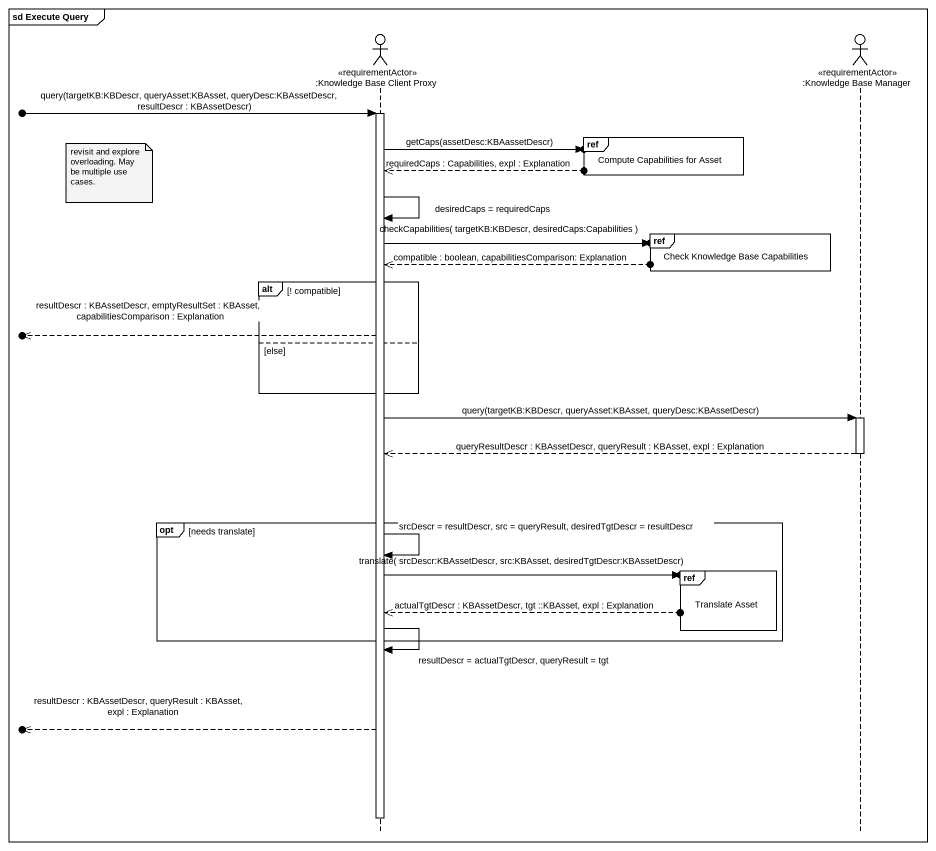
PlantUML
@startuml
mainframe sd Execute Query
hide footbox
actor ":Knowledge Base Client Proxy" as Knowledge_Base_Client_Proxy <<requirementActor>>
actor ":Knowledge Base Manager" as Knowledge_Base_Manager <<requirementActor>>

[o-> Knowledge_Base_Client_Proxy : query(targetKB:KBDescr, queryAsset:KBAsset, queryDesc:KBAssetDescr, resultDescr : KBAssetDescr)
activate Knowledge_Base_Client_Proxy
ref over Knowledge_Base_Manager : Compute Capabilities for Asset
Knowledge_Base_Client_Proxy ->o] : getCaps(assetDesc:KBAassetDescr)
Knowledge_Base_Client_Proxy <<--o] : requiredCaps : Capabilities, expl : Explanation
note left of Knowledge_Base_Client_Proxy : revisit and explore overloading. May be multiple use cases.
Knowledge_Base_Client_Proxy -> Knowledge_Base_Client_Proxy : desiredCaps = requiredCaps
ref over Knowledge_Base_Manager : Check Knowledge Base Capabilities
Knowledge_Base_Client_Proxy ->o] : checkCapabilities( targetKB:KBDescr, desiredCaps:Capabilities )
Knowledge_Base_Client_Proxy <<--o] : compatible : boolean, capabilitiesComparison: Explanation
alt ! compatible
  [o<<-- Knowledge_Base_Client_Proxy : resultDescr : KBAssetDescr, emptyResultSet : KBAsset, capabilitiesComparison : Explanation
else else
end
Knowledge_Base_Client_Proxy -> Knowledge_Base_Manager : query(targetKB:KBDescr, queryAsset:KBAsset, queryDesc:KBAssetDescr)
activate Knowledge_Base_Manager
Knowledge_Base_Manager -->> Knowledge_Base_Client_Proxy : queryResultDescr : KBAssetDescr, queryResult : KBAsset, expl : Explanation
deactivate Knowledge_Base_Manager
opt needs translate
  Knowledge_Base_Client_Proxy -> Knowledge_Base_Client_Proxy : srcDescr = resultDescr, src = queryResult, desiredTgtDescr = resultDescr
  ref over Knowledge_Base_Manager : Translate Asset
  Knowledge_Base_Client_Proxy ->o] : translate( srcDescr:KBAssetDescr, src:KBAsset, desiredTgtDescr:KBAssetDescr)
  Knowledge_Base_Client_Proxy <<--o] : actualTgtDescr : KBAssetDescr, tgt ::KBAsset, expl : Explanation
end
Knowledge_Base_Client_Proxy -> Knowledge_Base_Client_Proxy : resultDescr = actualTgtDescr, queryResult = tgt
[o<<-- Knowledge_Base_Client_Proxy : resultDescr : KBAssetDescr, queryResult : KBAsset, expl : Explanation
deactivate Knowledge_Base_Client_Proxy
@enduml
